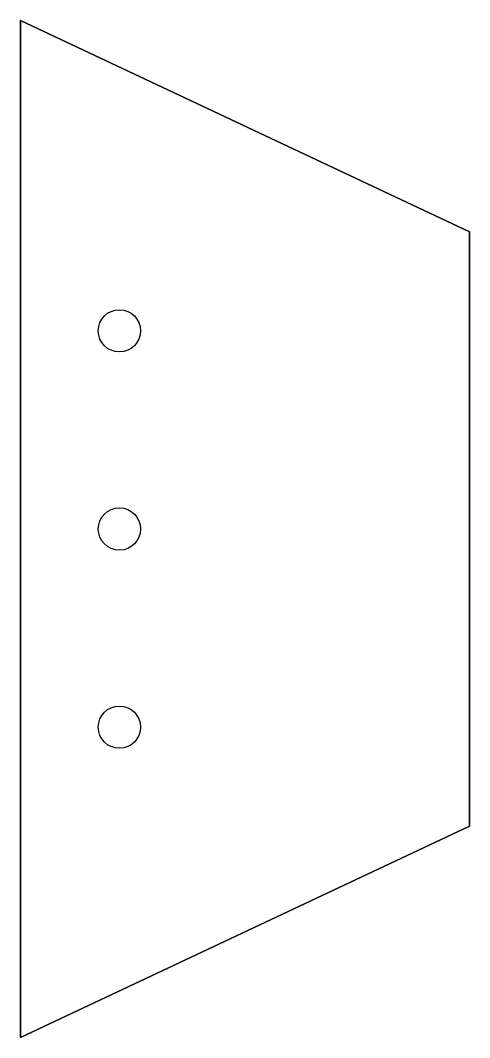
# Model space of a CAD drawing. Extents: x -82.5 to -48.5, y -1 to 76.
import ezdxf

# ---------------------------------------------------------------- set-up
doc = ezdxf.new("R2010")
doc.units = 0

msp = doc.modelspace()

# ---------------------------------------------------------------- linework, layer by layer
at = {"layer": 'layer0'}
for points in [[(-82.5, 76, -3), (-48.5, 60, -3)], [(-82.5, -1, -3), (-82.5, 76, -3)], [(-48.5, 60, 0), (-82.5, 76, 0)], [(-82.5, 76, 0), (-82.5, -1, 0)], [(-48.5, 60, -3), (-48.5, 15, -3)], [(-48.5, 15, 0), (-48.5, 60, 0)], [(-48.5, 15, -3), (-82.5, -1, -3)], [(-82.5, -1, 0), (-48.5, 15, 0)]]:
    msp.add_polyline3d(points, dxfattribs=at)
for centre in [(-75, 52.5, -3), (-75, 52.5), (-75, 37.5, -3), (-75, 37.5), (-75, 22.5, -3), (-75, 22.5)]:
    msp.add_circle(centre, 1.6, dxfattribs=at)

doc.saveas('drawing.dxf')
